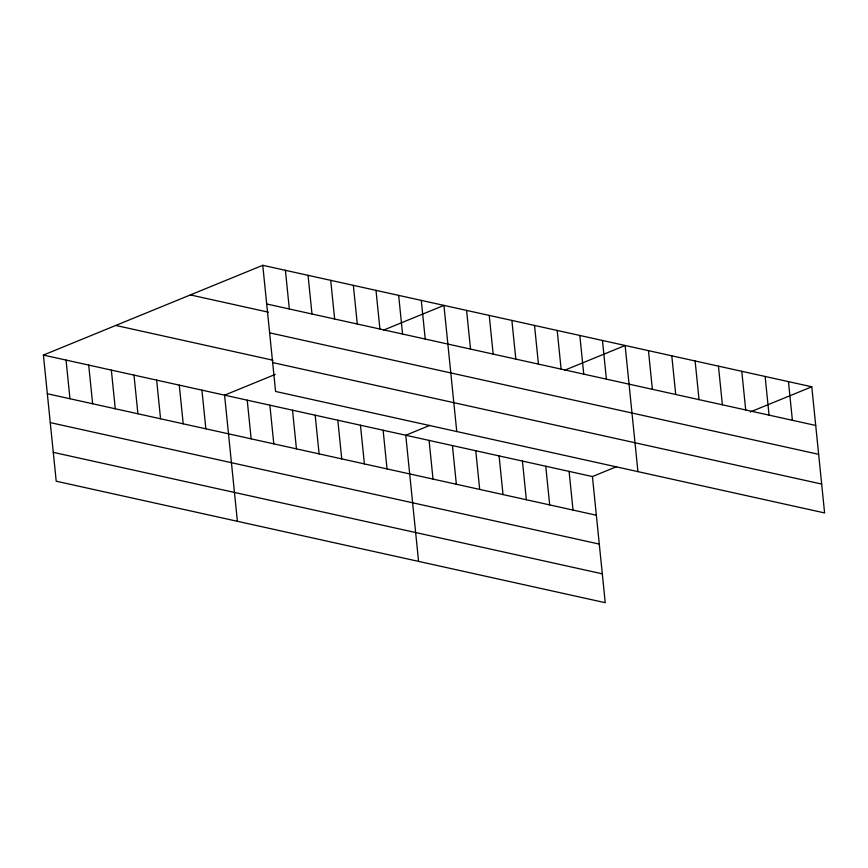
<?xml version="1.0" encoding="UTF-8"?>
<svg xmlns="http://www.w3.org/2000/svg" width="868" height="868" viewBox="0 0 868 868"><rect width="100%" height="100%" fill="white"/><g stroke="black" fill="none" stroke-linecap="round" stroke-linejoin="round"><path stroke-width="1.3" d="M43.4 355.066L592.421 476.554L605.235 602.696L56.214 481.208L43.4 355.066L262.765 265.304L811.786 386.792L824.6 512.934L275.579 391.446L262.765 265.304M275.254 374.423L224.573 395.157L237.387 521.299M383.613 330.079L443.939 305.395L456.752 431.537M429.888 425.374L405.757 435.248L418.571 561.39M564.797 370.169L625.123 345.486L637.937 471.628M592.421 476.554L616.551 466.68M750.256 411.974L811.786 386.792M266.693 303.974L815.714 425.461M190.374 294.925L268.386 312.187M269.623 332.835L818.643 454.322M115.791 325.446L273.062 360.253M272.639 362.574L821.67 484.062M47.328 393.736L596.349 515.234M50.257 422.607L599.289 544.095M53.284 452.347L602.305 573.835M788.459 381.627L792.386 420.296M765.12 376.462L769.048 415.132M741.782 371.298L745.71 409.967M718.454 366.144L722.382 404.814M695.116 360.979L699.044 399.649M671.789 355.815L675.716 394.484M648.45 350.65L652.378 389.32M602.468 340.473L606.396 379.142M579.824 335.46L583.752 374.13M557.18 330.448L561.108 369.117M569.093 471.4L573.021 510.069M534.525 325.435L538.453 364.104M545.755 466.235L549.683 504.905M511.881 320.433L515.809 359.102M522.428 461.071L526.355 499.74M489.237 315.42L493.165 354.09M499.089 455.906L503.017 494.576M466.593 310.408L470.521 349.077M475.762 450.742L479.689 489.411M452.423 445.577L456.351 484.246M421.295 300.382L425.222 339.052M429.085 440.412L433.013 479.082M398.651 295.37L402.578 334.039M375.996 290.357L379.924 329.026M383.113 430.246L387.041 468.915M353.352 285.344L357.28 324.014M360.459 425.233L364.386 463.903M330.708 280.331L334.636 319.001M337.815 420.221L341.742 458.89M308.053 275.33L311.981 313.999M315.171 415.208L319.099 453.877M285.409 270.317L289.337 308.986M292.516 410.195L296.444 448.864M269.872 405.182L273.8 443.852M247.228 400.17L251.156 438.839M201.929 390.144L205.857 428.814M179.285 385.142L183.213 423.812M156.641 380.13L160.569 418.799M133.987 375.117L137.914 413.786M111.343 370.104L115.27 408.774M88.699 365.092L92.626 403.761M66.044 360.079L69.972 398.748"/></g></svg>
